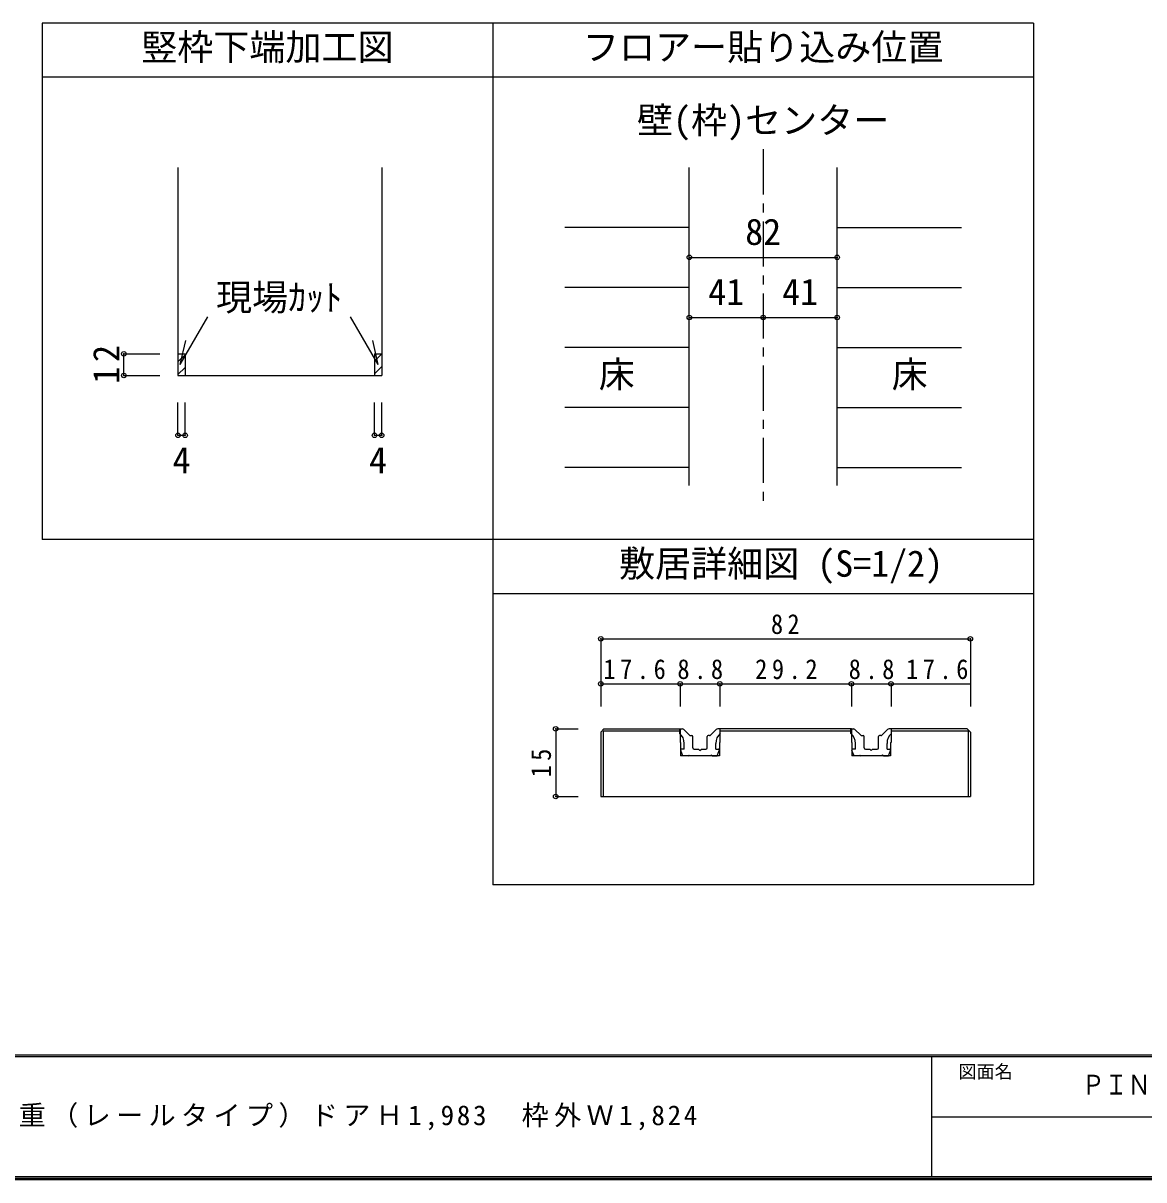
# Model space of a CAD drawing. Units: millimetres at full size, sheet at 1:5, with parts at other scales. Extents: x -973 to 977, y -718 to 696.
# Drawn here: x -502 to 119, y -701 to -59 of the extents above; entities that cross this region are included whole.
import ezdxf
from ezdxf.enums import TextEntityAlignment as Align

# ---------------------------------------------------------------- set-up
doc = ezdxf.new("R2010")
doc.units = ezdxf.units.MM
doc.header["$LTSCALE"] = 5
doc.header["$PDMODE"] = 32
doc.header["$PDSIZE"] = 2.5
doc.linetypes.add('CHAIN1', pattern=[8, 5, -1, 1, -1])
doc.linetypes.add('DASHED1', pattern=[1.8, 1.2, -0.6])
for name, color, linetype in [('0-1_通り芯', 4, 'CHAIN1'), ('0-3_仕上げ', 2, 'Continuous'), ('0-4_枠', 3, 'Continuous'), ('0-A_文字', 7, 'Continuous'), ('0-B_寸法', 7, 'Continuous'), ('0-C_ハッチ', 4, 'DASHED1'), ('1-4_枠', 3, 'Continuous'), ('1-7_金物', 7, 'Continuous'), ('1-B_寸法', 7, 'Continuous'), ('F-1_枠', 6, 'Continuous'), ('F-A_文字', 7, 'Continuous')]:
    doc.layers.add(name, color=color, linetype=linetype)
doc.styles.add('HG明朝B', font='')
doc.styles.add('ＭＳ ゴシック', font='')
doc.styles.get('HG明朝B').set_extended_font_data('HG明朝B')
doc.styles.get('ＭＳ ゴシック').set_extended_font_data('MS Gothic')

msp = doc.modelspace()

# ---------------------------------------------------------------- linework, layer by layer
at = {"layer": '0-1_通り芯'}
msp.add_line((-91.68, -129.167), (-91.68, -325.674), dxfattribs=at)
at = {"layer": '0-3_仕上げ', "color": 4}
for p, q in [((-132.68, -172.468), (-201.68, -172.468)), ((-50.68, -172.468), (18.32, -172.468)), ((-132.68, -205.769), (-201.68, -205.769)), ((-50.68, -205.769), (18.32, -205.769)), ((-132.68, -239.071), (-201.68, -239.071)), ((-50.68, -239.071), (18.32, -239.071)), ((-132.68, -272.372), (-201.68, -272.372)), ((-50.68, -272.372), (18.32, -272.372)), ((-132.68, -305.674), (-201.68, -305.674)), ((-50.68, -305.674), (18.32, -305.674))]:
    msp.add_line(p, q, dxfattribs=at)
at = {"layer": '0-4_枠'}
for p, q in [((-416.305, -139.167), (-416.305, -254.592)), ((-303.305, -139.167), (-303.305, -254.592)), ((-132.68, -315.674), (-132.68, -139.167)), ((-50.68, -315.674), (-50.68, -139.167)), ((-307.305, -242.592), (-303.305, -242.592)), ((-307.305, -242.592), (-307.305, -254.592)), ((-416.305, -254.592), (-303.305, -254.592))]:
    msp.add_line(p, q, dxfattribs=at)
msp.add_lwpolyline([(-416.305, -242.592), (-412.305, -242.592), (-412.305, -254.592)], dxfattribs=at)
at = {"layer": '0-A_文字', "color": 3}
for p, q in [((58.32, -59.167), (-491.68, -59.167)), ((-491.68, -59.167), (-491.68, -345.674)), ((-241.68, -59.167), (-241.68, -537.167)), ((58.32, -59.167), (58.32, -537.167)), ((58.32, -89.167), (-491.68, -89.167)), ((58.32, -345.674), (-491.68, -345.674)), ((58.32, -375.674), (-241.68, -375.674)), ((58.32, -537.167), (-241.68, -537.167))]:
    msp.add_line(p, q, dxfattribs=at)
at = {"layer": '0-A_文字'}
for p, q in [((-414.993, -248.561), (-399.699, -222.07)), ((-305.292, -248.561), (-320.587, -222.07)), ((-414.993, -248.561), (-411.98, -235.275)), ((-305.292, -248.561), (-308.305, -235.275))]:
    msp.add_line(p, q, dxfattribs=at)
at = {"layer": '0-B_寸法', "color": 4}
for p, q in [((-132.68, -189.119), (-50.68, -189.119)), ((-132.68, -222.42), (-50.68, -222.42)), ((-446.305, -254.592), (-446.305, -242.592)), ((-446.305, -242.592), (-426.305, -242.592)), ((-446.305, -254.592), (-426.305, -254.592)), ((-416.305, -287.791), (-416.305, -269.592)), ((-412.305, -287.791), (-412.305, -269.592)), ((-307.305, -287.791), (-307.305, -269.592)), ((-303.305, -287.791), (-303.305, -269.592)), ((-416.305, -287.791), (-412.305, -287.791)), ((-307.305, -287.791), (-303.305, -287.791))]:
    msp.add_line(p, q, dxfattribs=at)
at = {"layer": '0-B_寸法'}
for p in [(-132.68, -189.119), (-50.68, -189.119), (-132.68, -222.42), (-91.68, -222.42), (-50.68, -222.42), (-446.305, -242.592), (-446.305, -254.592), (-416.305, -287.791), (-412.305, -287.791), (-307.305, -287.791), (-303.305, -287.791)]:
    msp.add_point(p, dxfattribs=at)
at = {"layer": '0-C_ハッチ'}
for p, q in [((-416.305, -247.076), (-412.305, -243.076)), ((-307.305, -246.592), (-303.305, -242.592)), ((-416.305, -254.147), (-412.305, -250.147)), ((-307.305, -253.663), (-303.305, -249.663))]:
    msp.add_line(p, q, dxfattribs=at)
at = {"layer": '1-4_枠'}
for p, q in [((-180.001, -450.674), (-181.769, -452.441)), ((-181.74, -452.441), (-181.74, -488.174)), ((-137.755, -451.924), (-180.519, -451.924)), ((-180.519, -451.924), (-180.519, -488.174)), ((-180.001, -450.674), (-137.755, -450.674)), ((-42.769, -450.674), (-115.755, -450.674)), ((-115.755, -450.674), (-115.755, -458.174)), ((-42.769, -451.924), (-115.755, -451.924)), ((-20.769, -450.674), (-20.769, -458.174)), ((21.463, -450.674), (-20.769, -450.674)), ((21.981, -451.924), (-20.769, -451.924)), ((21.463, -450.674), (23.231, -452.441)), ((21.981, -451.924), (21.981, -488.174)), ((23.231, -452.441), (23.231, -488.174)), ((-116.005, -458.174), (-116.005, -465.674)), ((-116.005, -458.174), (-115.755, -458.174)), ((-21.019, -458.174), (-21.019, -465.674)), ((-21.019, -458.174), (-20.769, -458.174)), ((-116.005, -465.674), (-137.505, -465.674)), ((-21.019, -465.674), (-42.519, -465.674)), ((-181.769, -488.174), (23.231, -488.174))]:
    msp.add_line(p, q, dxfattribs=at)
for points in [[(-137.755, -450.674), (-137.755, -458.174), (-137.505, -458.174), (-137.505, -465.674)], [(-42.769, -450.674), (-42.769, -458.174), (-42.519, -458.174), (-42.519, -465.674)]]:
    msp.add_lwpolyline(points, dxfattribs=at)
at = {"layer": '1-7_金物'}
for p, q in [((-132.599, -454.204), (-135.763, -451.04)), ((-132.069, -454.424), (-131.255, -454.424)), ((-130.755, -461.173), (-130.755, -454.924)), ((-122.755, -461.173), (-122.755, -454.924)), ((-121.44, -454.424), (-122.255, -454.424)), ((-120.91, -454.204), (-117.746, -451.04)), ((-115.505, -450.674), (-116.862, -450.674)), ((-115.505, -453.174), (-115.505, -450.674)), ((-37.614, -454.204), (-40.778, -451.04)), ((-37.083, -454.424), (-36.269, -454.424)), ((-35.769, -461.173), (-35.769, -454.924)), ((-27.769, -461.173), (-27.769, -454.924)), ((-26.455, -454.424), (-27.269, -454.424)), ((-25.924, -454.204), (-22.76, -451.04)), ((-20.519, -450.674), (-21.876, -450.674)), ((-20.519, -453.174), (-20.519, -450.674)), ((-135.505, -461.923), (-137.005, -461.923)), ((-135.505, -461.923), (-135.505, -458.764)), ((-130.005, -461.923), (-127.505, -461.923)), ((-127.505, -461.923), (-126.755, -462.673)), ((-126.755, -462.673), (-126.005, -461.923)), ((-126.005, -461.923), (-123.505, -461.923)), ((-118.005, -461.923), (-118.005, -458.764)), ((-118.005, -461.923), (-116.505, -461.923)), ((-40.519, -461.923), (-42.019, -461.923)), ((-40.519, -461.923), (-40.519, -458.764)), ((-35.019, -461.923), (-32.519, -461.923)), ((-32.519, -461.923), (-31.769, -462.673)), ((-31.769, -462.673), (-31.019, -461.923)), ((-31.019, -461.923), (-28.519, -461.923)), ((-23.019, -461.923), (-23.019, -458.764)), ((-23.019, -461.923), (-21.519, -461.923)), ((-121.005, -465.673), (-132.505, -465.673)), ((-120.505, -465.173), (-121.005, -465.673)), ((-120.005, -465.673), (-120.505, -465.173)), ((-120.005, -465.673), (-117.255, -465.673)), ((-117.255, -465.673), (-116.04, -462.608)), ((-26.019, -465.673), (-37.519, -465.673)), ((-25.519, -465.173), (-26.019, -465.673)), ((-25.019, -465.673), (-25.519, -465.173)), ((-25.019, -465.673), (-22.269, -465.673)), ((-22.269, -465.673), (-21.054, -462.608))]:
    msp.add_line(p, q, dxfattribs=at)
for points in [[(-138.005, -453.174), (-138.005, -450.674), (-136.647, -450.674)], [(-43.019, -453.174), (-43.019, -450.674), (-41.662, -450.674)], [(-133.505, -465.673), (-136.255, -465.673), (-137.469, -462.608)], [(-133.505, -465.673), (-133.005, -465.173), (-132.505, -465.673)], [(-38.519, -465.673), (-41.269, -465.673), (-42.484, -462.608)], [(-38.519, -465.673), (-38.019, -465.173), (-37.519, -465.673)]]:
    msp.add_lwpolyline(points, dxfattribs=at)
for centre, radius, start, end in [((-143.005, -458.764), 7.5, 0, 48.19), ((-136.647, -451.924), 1.25, 45, 90), ((-132.069, -453.674), 0.75, 225, 270), ((-131.255, -454.924), 0.5, 0, 90), ((-122.255, -454.924), 0.5, 90, 180), ((-121.44, -453.674), 0.75, 270, 315), ((-110.505, -458.764), 7.5, 131.81, 180), ((-116.862, -451.924), 1.25, 90, 135), ((-48.019, -458.764), 7.5, 0, 48.19), ((-41.662, -451.924), 1.25, 45, 90), ((-37.083, -453.674), 0.75, 225, 270), ((-36.269, -454.924), 0.5, 0, 90), ((-27.269, -454.924), 0.5, 90, 180), ((-26.455, -453.674), 0.75, 270, 315), ((-15.519, -458.764), 7.5, 131.81, 180), ((-21.876, -451.924), 1.25, 90, 135), ((-137.005, -462.423), 0.5, 90, 201.616), ((-130.005, -461.173), 0.75, 180, 270), ((-123.505, -461.173), 0.75, 270, 0), ((-116.505, -462.423), 0.5, 338.384, 90), ((-42.019, -462.423), 0.5, 90, 201.616), ((-35.019, -461.173), 0.75, 180, 270), ((-28.519, -461.173), 0.75, 270, 0), ((-21.519, -462.423), 0.5, 338.384, 90)]:
    msp.add_arc(centre, radius, start, end, dxfattribs=at)
at = {"layer": '1-B_寸法', "color": 4}
for p, q in [((-181.769, -400.674), (23.231, -400.674)), ((-181.769, -400.674), (-181.769, -425.674)), ((23.231, -400.674), (23.231, -425.674)), ((-181.769, -425.674), (-137.769, -425.674)), ((-181.769, -425.674), (-181.769, -438.174)), ((-137.769, -425.674), (-137.769, -438.174)), ((-20.769, -425.674), (23.231, -425.674)), ((23.231, -425.674), (23.231, -438.174)), ((-206.769, -450.674), (-194.269, -450.674)), ((-206.769, -450.674), (-206.769, -488.174)), ((-206.769, -488.174), (-194.269, -488.174))]:
    msp.add_line(p, q, dxfattribs=at)
for points in [[(-137.769, -425.674), (-115.769, -425.674), (-115.769, -438.174)], [(-115.769, -425.674), (-42.769, -425.674), (-42.769, -438.174)], [(-42.769, -425.674), (-20.769, -425.674), (-20.769, -438.174)]]:
    msp.add_lwpolyline(points, dxfattribs=at)
at = {"layer": '1-B_寸法'}
for p in [(-181.769, -400.674), (23.231, -400.674), (-181.769, -425.674), (-137.769, -425.674), (-115.769, -425.674), (-42.769, -425.674), (-20.769, -425.674), (-206.769, -450.674), (-206.769, -488.174)]:
    msp.add_point(p, dxfattribs=at)
at = {"layer": 'F-1_枠'}
for p, q in [((976.653, -631.667), (-973.347, -631.667)), ((976.653, -632.5), (-973.347, -632.5)), ((1.653, -632.5), (1.653, -699.167)), ((1.653, -665.833), (974.986, -665.834)), ((976.653, -699.167), (-973.347, -699.167)), ((976.653, -700), (-973.347, -700)), ((976.653, -700.833), (-973.347, -700.833))]:
    msp.add_line(p, q, dxfattribs=at)

# ---------------------------------------------------------------- texts
at = {"layer": '0-A_文字', "style": 'ＭＳ ゴシック'}
for s, p in [('竪枠下端加工図', (-436.68, -84.167)), ('フロアー貼り込み位置', (-191.68, -84.167)), ('壁(枠)センター', (-161.68, -124.758)), ('現場ｶｯﾄ', (-395.171, -222.976)), ('床', (-182.93, -265.722)), ('床', (-20.43, -265.722)), ('敷居詳細図 (S=1/2)', (-171.68, -370.674))]:
    msp.add_text(s, height=14.66, dxfattribs=at).set_placement(p, align=Align.BOTTOM_LEFT)
at = {"layer": '0-B_寸法', "style": 'ＭＳ ゴシック'}
for s, p in [('82', (-101.68, -186.619)), ('41', (-122.18, -219.92)), ('41', (-81.18, -219.92)), ('4', (-419.305, -313.365)), ('4', (-310.305, -313.365))]:
    msp.add_text(s, height=14.66, dxfattribs=at).set_placement(p, align=Align.BOTTOM_LEFT)
at = {"layer": '0-B_寸法', "insert": (-448.805, -259.217), "char_height": 14.66, "attachment_point": 7, "rotation": 90, "style": 'ＭＳ ゴシック'}
msp.add_mtext('\\T1.27;\\W0.95;12', dxfattribs=at)
at = {"layer": '1-B_寸法', "char_height": 11, "attachment_point": 7, "style": 'ＭＳ ゴシック'}
for s, insert in [('\\T1.36;\\W0.9;82', (-87.394, -398.174)), ('\\T1.38;\\W0.9;17.6', (-180.352, -423.174)), ('\\T1.38;\\W0.9;8.8', (-139.269, -423.174)), ('\\T1.38;\\W0.9;29.2', (-96.144, -423.174)), ('\\T1.38;\\W0.9;8.8', (-44.269, -423.174)), ('\\T1.38;\\W0.9;17.6', (-12.512, -423.174))]:
    msp.add_mtext(s, dxfattribs=dict(at, insert=insert))
at = {"layer": '1-B_寸法', "insert": (-209.269, -477.549), "char_height": 11, "attachment_point": 7, "rotation": 90, "style": 'ＭＳ ゴシック'}
msp.add_mtext('\\T1.36;\\W0.9;15', dxfattribs=at)
at = {"layer": 'F-A_文字', "style": 'ＭＳ ゴシック'}
msp.add_text('図面名', height=7.331, dxfattribs=at).set_placement((16.653, -646.667), align=Align.BOTTOM_LEFT)
at = {"layer": 'F-A_文字', "style": 'HG明朝B', "width": 0.85}
msp.add_text('ＰＩＮＯＥＡＲＴＨ', height=11, dxfattribs=at).set_placement((84.986, -656.798), align=Align.BOTTOM_LEFT)
at = {"layer": 'F-A_文字', "insert": (-846.68, -673.333), "char_height": 11, "attachment_point": 7, "style": 'ＭＳ ゴシック'}
msp.add_mtext('\\T1.2;ピノアース\u3000引き違い戸\u3000固定枠90\u3000下荷重（レールタイプ）ドアＨ1,983\u3000枠外Ｗ1,824', dxfattribs=at)

doc.saveas('drawing.dxf')
